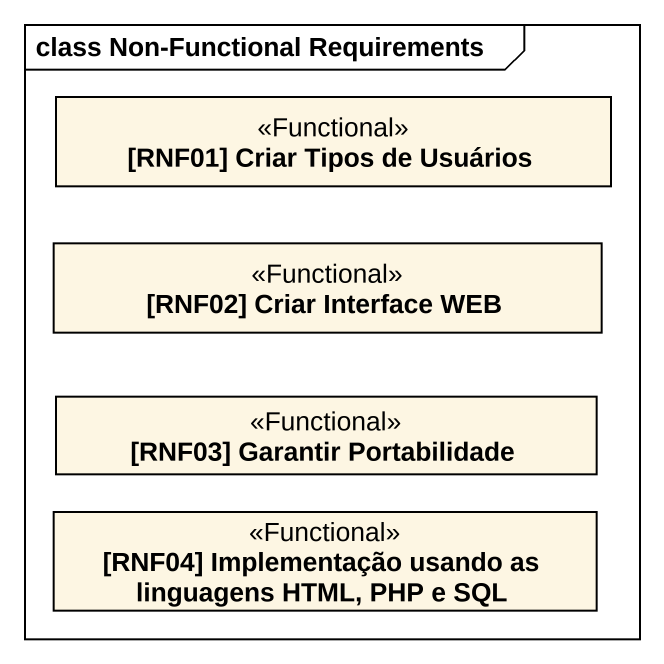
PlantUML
@startuml
mainframe class Non-Functional Requirements
hide circle
hide empty members
class "[RNF01] Criar Tipos de Usuários" as RNF01_Criar_Tipos_de <<Functional>>
class "[RNF02] Criar Interface WEB" as RNF02_Criar_Interface_WEB <<Functional>>
class "[RNF03] Garantir Portabilidade" as RNF03_Garantir_Portabilidade <<Functional>>
class "[RNF04] Implementação usando as linguagens HTML, PHP e SQL" as RNF04_Implementação_usando <<Functional>>
@enduml
